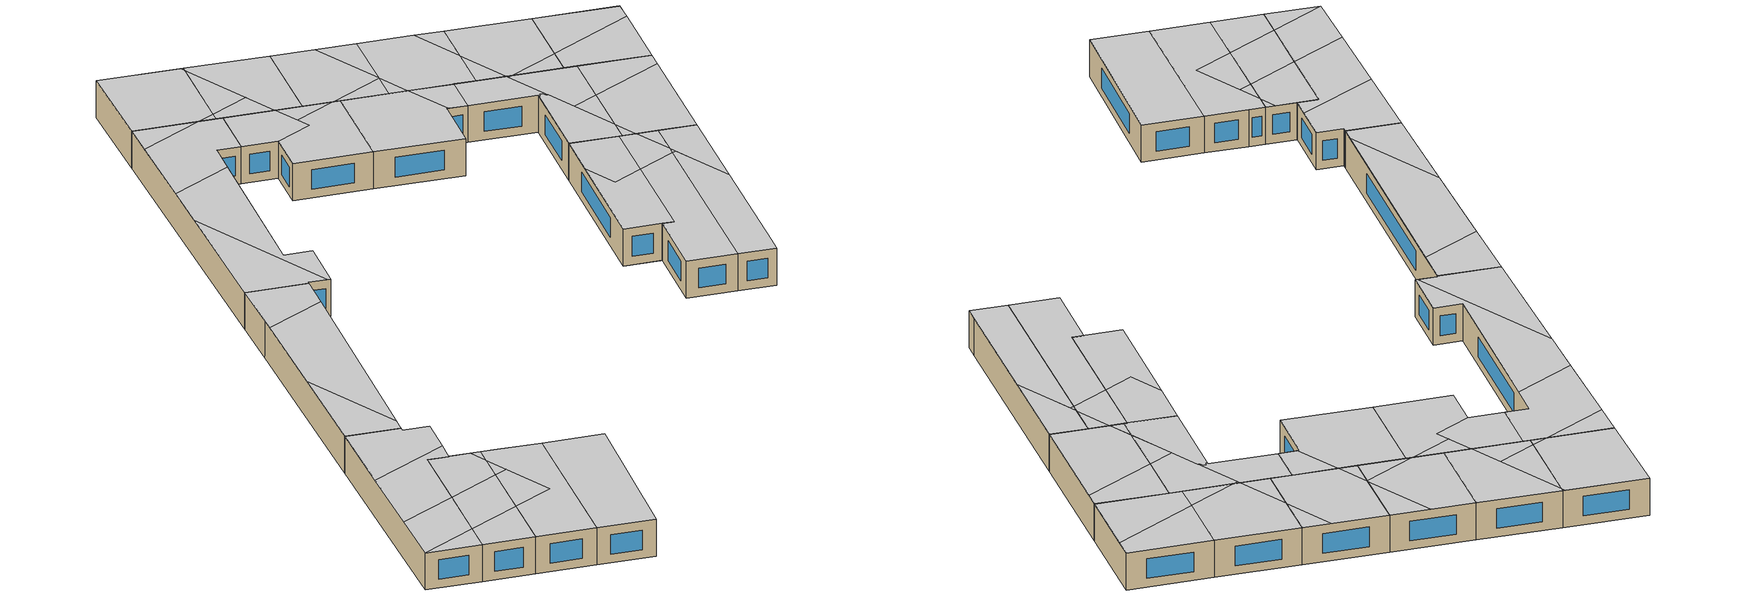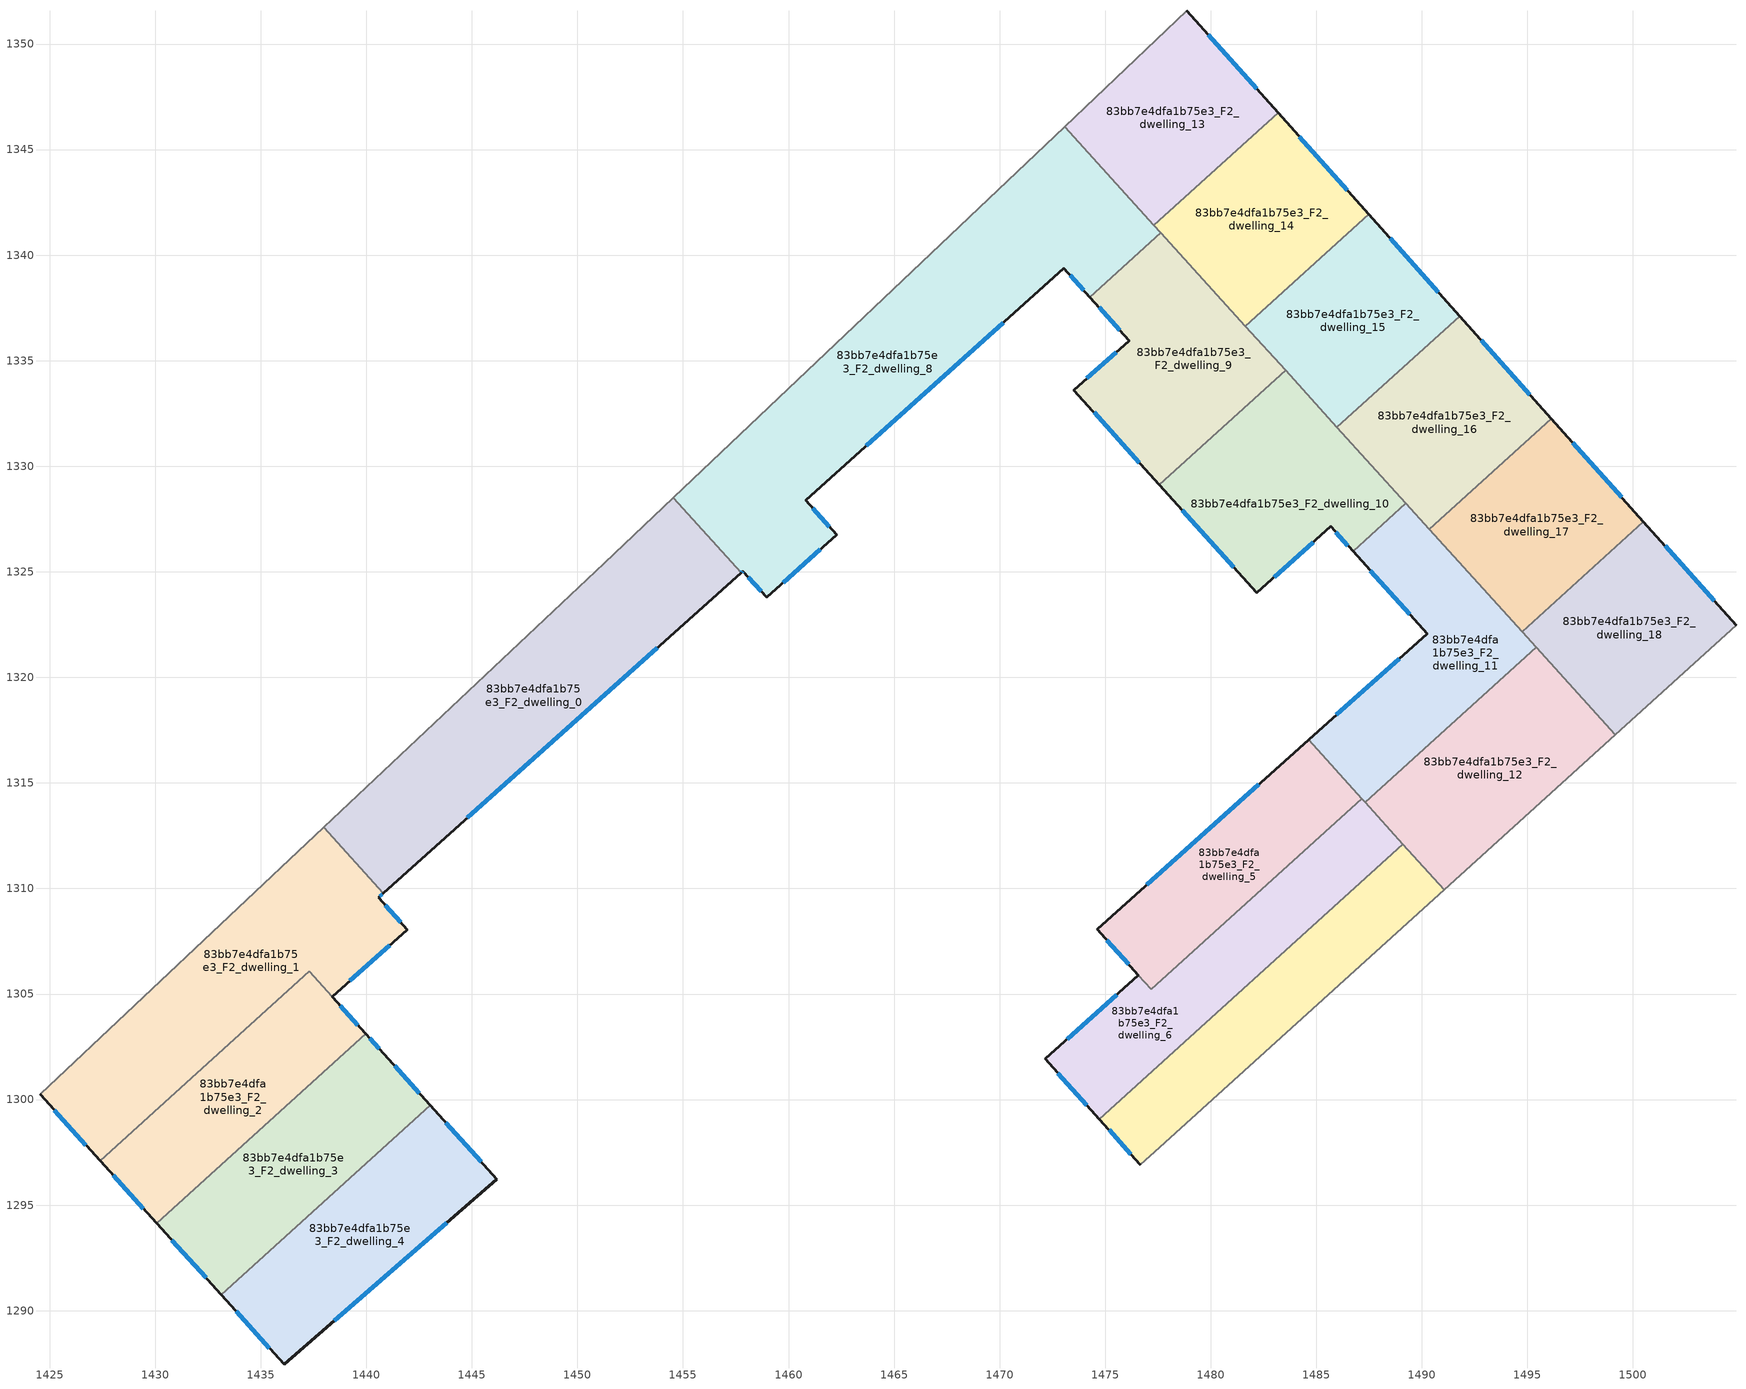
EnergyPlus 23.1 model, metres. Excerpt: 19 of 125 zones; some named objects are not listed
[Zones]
83bb7e4dfa1b75e3_F2_dwelling_0
 floor to 83bb7e4dfa1b75e3_F1_dwelling_0 (EU_floor_Construction): 1454.55,1328.5 1457.75,1324.96 1440.8,1309.78 1437.99,1312.89 1451.28,1325.4 z6
 wall outside (EU_wall_Construction): 1440.8,1309.78 1457.75,1324.96 z6:9
 wall adiabatic (EU_wall_Construction): 1454.55,1328.5 1451.28,1325.4 1437.99,1312.89 z6:9
 wall to 83bb7e4dfa1b75e3_F2_dwelling_8 (EU_wall_Construction): 1457.75,1324.96 1454.55,1328.5 z6:9
 wall to 83bb7e4dfa1b75e3_F2_dwelling_1 (EU_wall_Construction): 1437.99,1312.89 1440.8,1309.78 z6:9
 window (EU_Window_Construction): 1444.79,1313.34 1453.77,1321.4 z6.7:8.3
 ceiling to 83bb7e4dfa1b75e3_F3_dwelling_5 (EU_floor_Construction): 1455.57,1323 1450.47,1324.64 1444.35,1318.87 1441.67,1310.55 z9
 ceiling to 83bb7e4dfa1b75e3_F3_dwelling_0 (EU_floor_Construction): 1441.67,1310.55 1444.35,1318.87 1437.99,1312.89 1440.8,1309.78 z9
 ceiling to 83bb7e4dfa1b75e3_F3_dwelling_4 (EU_floor_Construction): 1457.75,1324.96 1454.55,1328.5 1451.28,1325.4 1450.47,1324.64 1455.57,1323 z9
83bb7e4dfa1b75e3_F2_dwelling_1
 floor to 83bb7e4dfa1b75e3_F1_dwelling_1 (EU_floor_Construction): 1440.8,1309.78 1440.58,1309.57 1441.95,1308.05 1438.39,1304.87 1437.3,1306.08 1427.39,1297.1 1424.54,1300.25 1437.99,1312.89 z6
 wall outside (EU_wall_Construction): 1424.54,1300.25 1427.39,1297.1 / 1440.58,1309.58 1440.8,1309.78 / 1438.39,1304.87 1441.95,1308.05 1440.58,1309.57 z6:9
 wall to 83bb7e4dfa1b75e3_F2_dwelling_2 (EU_wall_Construction): 1427.39,1297.1 1437.3,1306.08 1438.39,1304.87 z6:9
 wall adiabatic (EU_wall_Construction): 1437.99,1312.89 1424.54,1300.25 z6:9
 window (EU_Window_Construction): 1425.21,1299.51 1426.72,1297.84 / 1440.63,1309.62 1440.75,1309.73 / 1441.63,1308.41 1440.9,1309.22 / 1439.23,1305.62 1441.12,1307.31 z6.7:8.3
 ceiling to 83bb7e4dfa1b75e3_F3_dwelling_0 (EU_floor_Construction): 1441.95,1308.05 1440.58,1309.58 1440.79,1309.76 1440.8,1309.78 1437.99,1312.89 1432.96,1308.16 1439.66,1306 z9
 ceiling to 83bb7e4dfa1b75e3_F3_dwelling_1 (EU_floor_Construction): 1438.39,1304.87 1439.66,1306 1432.96,1308.16 1428.15,1303.64 1432.92,1302.11 1437.3,1306.08 z9
 ceiling to 83bb7e4dfa1b75e3_F3_dwelling_2 (EU_floor_Construction): 1432.92,1302.11 1428.15,1303.64 1424.6,1300.3 1429.27,1298.8 z9
 ceiling to 83bb7e4dfa1b75e3_F3_dwelling_3 (EU_floor_Construction): 1429.27,1298.8 1424.6,1300.3 1424.55,1300.24 1427.39,1297.1 z9
83bb7e4dfa1b75e3_F2_dwelling_10
 floor to 83bb7e4dfa1b75e3_F1_dwelling_10 (EU_floor_Construction): 1483.54,1334.54 1489.25,1328.24 1486.74,1325.96 1485.67,1327.15 1482.18,1324.01 1477.57,1329.12 z6
 wall outside (EU_wall_Construction): 1477.57,1329.12 1482.18,1324.01 1485.67,1327.15 1486.74,1325.96 z6:9
 wall to 83bb7e4dfa1b75e3_F2_dwelling_9 (EU_wall_Construction): 1483.54,1334.54 1477.57,1329.12 z6:9
 wall to 83bb7e4dfa1b75e3_F2_dwelling_11 (EU_wall_Construction): 1486.74,1325.96 1489.25,1328.24 z6:9
 wall to 83bb7e4dfa1b75e3_F2_dwelling_16 (EU_wall_Construction): 1489.25,1328.24 1485.98,1331.84 z6:9
 wall to 83bb7e4dfa1b75e3_F2_dwelling_15 (EU_wall_Construction): 1485.98,1331.84 1483.54,1334.54 z6:9
 window (EU_Window_Construction): 1485.93,1326.87 1486.49,1326.24 / 1483,1324.75 1484.85,1326.41 / 1478.65,1327.92 1481.09,1325.21 z6.7:8.3
 ceiling to 83bb7e4dfa1b75e3_F3_dwelling_10 (EU_floor_Construction): 1485.75,1327.07 1486.94,1330.78 1483.54,1334.54 1477.57,1329.12 1482.18,1324.01 1485.67,1327.15 z9
 ceiling to 83bb7e4dfa1b75e3_F3_dwelling_11 (EU_floor_Construction): 1489.25,1328.24 1486.94,1330.78 1485.75,1327.07 1486.74,1325.96 z9
83bb7e4dfa1b75e3_F2_dwelling_11
 floor to 83bb7e4dfa1b75e3_F1_dwelling_11 (EU_floor_Construction): 1489.25,1328.24 1495.42,1321.43 1487.31,1314.08 1484.63,1317.04 1490.25,1322.07 1486.74,1325.96 z6
 wall outside (EU_wall_Construction): 1486.74,1325.96 1490.25,1322.07 1484.63,1317.04 z6:9
 wall to 83bb7e4dfa1b75e3_F2_dwelling_12 (EU_wall_Construction): 1487.31,1314.08 1495.42,1321.43 z6:9
 wall to 83bb7e4dfa1b75e3_F2_dwelling_17 (EU_wall_Construction): 1494.75,1322.17 1490.35,1327.02 z6:9
 wall to 83bb7e4dfa1b75e3_F2_dwelling_5 (EU_wall_Construction): 1484.63,1317.04 1487.15,1314.26 z6:9
 wall to 83bb7e4dfa1b75e3_F2_dwelling_16 (EU_wall_Construction): 1490.35,1327.02 1489.25,1328.24 z6:9
 wall to 83bb7e4dfa1b75e3_F2_dwelling_18 (EU_wall_Construction): 1495.42,1321.43 1494.75,1322.17 z6:9
 wall to 83bb7e4dfa1b75e3_F2_dwelling_6 (EU_wall_Construction): 1487.15,1314.26 1487.31,1314.08 z6:9
 window (EU_Window_Construction): 1488.93,1320.89 1485.95,1318.22 / 1487.57,1325.05 1489.43,1322.99 z6.7:8.3
 ceiling to 83bb7e4dfa1b75e3_F3_dwelling_12 (EU_floor_Construction): 1488.66,1315.3 1490.63,1321.43 1490.51,1321.56 1490.62,1321.89 1490.46,1322.06 1490.24,1321.86 1490.14,1321.97 1484.63,1317.04 1487.31,1314.08 z9
 ceiling to 83bb7e4dfa1b75e3_F3_dwelling_16 (EU_floor_Construction): 1492.03,1318.36 1489.86,1319.06 1488.66,1315.3 z9
 ceiling to 83bb7e4dfa1b75e3_F3_dwelling_14 (EU_floor_Construction): 1492.11,1325.08 1491.88,1325.33 1491.83,1325.17 z9
 ceiling to 83bb7e4dfa1b75e3_F3_dwelling_15 (EU_floor_Construction): 1495.42,1321.43 1492.11,1325.08 1491.83,1325.17 1489.86,1319.06 1492.03,1318.36 z9
 ceiling to 83bb7e4dfa1b75e3_F3_dwelling_11 (EU_floor_Construction): 1490.63,1321.43 1491.88,1325.33 1489.25,1328.24 1486.74,1325.96 1490.25,1322.07 1490.14,1321.97 1490.24,1321.86 1490.46,1322.06 1490.62,1321.89 1490.51,1321.56 z9
83bb7e4dfa1b75e3_F2_dwelling_12
 floor to 83bb7e4dfa1b75e3_F1_dwelling_12 (EU_floor_Construction): 1495.42,1321.43 1499.17,1317.29 1491.06,1309.94 1487.31,1314.08 z6
 wall adiabatic (EU_wall_Construction): 1491.06,1309.94 1499.17,1317.29 z6:9
 wall to 83bb7e4dfa1b75e3_F2_dwelling_7 (EU_wall_Construction): 1489.11,1312.1 1491.06,1309.94 z6:9
 wall to 83bb7e4dfa1b75e3_F2_dwelling_18 (EU_wall_Construction): 1499.17,1317.29 1495.42,1321.43 z6:9
 wall to 83bb7e4dfa1b75e3_F2_dwelling_6 (EU_wall_Construction): 1487.31,1314.08 1489.11,1312.1 z6:9
 ceiling to 83bb7e4dfa1b75e3_F3_dwelling_16 (EU_floor_Construction): 1498.17,1316.39 1492.03,1318.36 1488.66,1315.3 1488.01,1313.31 1491.06,1309.94 z9
 ceiling to 83bb7e4dfa1b75e3_F3_dwelling_15 (EU_floor_Construction): 1499.17,1317.29 1495.42,1321.43 1492.03,1318.36 1498.17,1316.39 z9
 ceiling to 83bb7e4dfa1b75e3_F3_dwelling_12 (EU_floor_Construction): 1488.01,1313.31 1488.66,1315.3 1487.31,1314.08 z9
83bb7e4dfa1b75e3_F2_dwelling_13
 floor to 83bb7e4dfa1b75e3_F1_dwelling_13 (EU_floor_Construction): 1478.86,1351.58 1483.19,1346.74 1477.31,1341.41 1473.08,1346.09 z6
 wall outside (EU_wall_Construction): 1483.19,1346.74 1478.86,1351.58 z6:9
 wall to 83bb7e4dfa1b75e3_F2_dwelling_14 (EU_wall_Construction): 1477.31,1341.41 1483.19,1346.74 z6:9
 wall adiabatic (EU_wall_Construction): 1478.86,1351.58 1473.08,1346.09 z6:9
 wall to 83bb7e4dfa1b75e3_F2_dwelling_8 (EU_wall_Construction): 1473.08,1346.09 1477.31,1341.41 z6:9
 window (EU_Window_Construction): 1482.17,1347.87 1479.88,1350.44 z6.7:8.3
 ceiling to 83bb7e4dfa1b75e3_F3_dwelling_6 (EU_floor_Construction): 1482.96,1346.53 1483.07,1346.87 1478.86,1351.58 1473.08,1346.09 1476.45,1342.36 1477.86,1341.91 z9
 ceiling to 83bb7e4dfa1b75e3_F3_dwelling_9 (EU_floor_Construction): 1483.19,1346.74 1483.07,1346.87 1482.96,1346.53 z9
 ceiling to 83bb7e4dfa1b75e3_F3_dwelling_7 (EU_floor_Construction): 1477.86,1341.91 1476.45,1342.36 1477.31,1341.41 z9
83bb7e4dfa1b75e3_F2_dwelling_14
 floor to 83bb7e4dfa1b75e3_F1_dwelling_14 (EU_floor_Construction): 1483.19,1346.74 1487.48,1341.94 1481.63,1336.64 1477.31,1341.41 z6
 wall outside (EU_wall_Construction): 1487.48,1341.94 1483.19,1346.74 z6:9
 wall to 83bb7e4dfa1b75e3_F2_dwelling_15 (EU_wall_Construction): 1481.63,1336.64 1487.48,1341.94 z6:9
 wall to 83bb7e4dfa1b75e3_F2_dwelling_9 (EU_wall_Construction): 1477.64,1341.05 1481.63,1336.64 z6:9
 wall to 83bb7e4dfa1b75e3_F2_dwelling_8 (EU_wall_Construction): 1477.31,1341.41 1477.64,1341.05 z6:9
 window (EU_Window_Construction): 1486.47,1343.06 1484.2,1345.61 z6.7:8.3
 ceiling to 83bb7e4dfa1b75e3_F3_dwelling_9 (EU_floor_Construction): 1487.48,1341.94 1483.19,1346.74 1482.96,1346.53 1480.27,1338.15 1481.63,1336.64 z9
 ceiling to 83bb7e4dfa1b75e3_F3_dwelling_6 (EU_floor_Construction): 1481.14,1340.85 1482.96,1346.53 1477.86,1341.91 z9
 ceiling to 83bb7e4dfa1b75e3_F3_dwelling_7 (EU_floor_Construction): 1480.27,1338.15 1481.14,1340.85 1477.86,1341.91 1477.31,1341.41 z9
83bb7e4dfa1b75e3_F2_dwelling_15
 floor to 83bb7e4dfa1b75e3_F1_dwelling_15 (EU_floor_Construction): 1487.48,1341.94 1491.79,1337.11 1485.98,1331.84 1481.63,1336.64 z6
 wall outside (EU_wall_Construction): 1491.79,1337.11 1487.48,1341.94 z6:9
 wall to 83bb7e4dfa1b75e3_F2_dwelling_16 (EU_wall_Construction): 1485.98,1331.84 1491.79,1337.11 z6:9
 wall to 83bb7e4dfa1b75e3_F2_dwelling_9 (EU_wall_Construction): 1481.63,1336.64 1483.54,1334.54 z6:9
 window (EU_Window_Construction): 1490.78,1338.24 1488.49,1340.8 z6.7:8.3
 ceiling to 83bb7e4dfa1b75e3_F3_dwelling_9 (EU_floor_Construction): 1487.82,1333.51 1489.72,1339.43 1487.48,1341.94 1481.63,1336.64 1483.2,1334.91 1487.75,1333.45 z9
 ceiling to 83bb7e4dfa1b75e3_F3_dwelling_11 (EU_floor_Construction): 1491.79,1337.11 1489.72,1339.43 1487.82,1333.51 z9
 ceiling to 83bb7e4dfa1b75e3_F3_dwelling_10 (EU_floor_Construction): 1487.75,1333.45 1483.2,1334.91 1485.98,1331.84 z9
83bb7e4dfa1b75e3_F2_dwelling_16
 floor to 83bb7e4dfa1b75e3_F1_dwelling_16 (EU_floor_Construction): 1491.79,1337.11 1496.13,1332.26 1490.35,1327.02 1485.98,1331.84 z6
 wall outside (EU_wall_Construction): 1496.13,1332.26 1491.79,1337.11 z6:9
 wall to 83bb7e4dfa1b75e3_F2_dwelling_17 (EU_wall_Construction): 1490.35,1327.02 1496.13,1332.26 z6:9
 window (EU_Window_Construction): 1495.11,1333.4 1492.81,1335.97 z6.7:8.3
 ceiling to 83bb7e4dfa1b75e3_F3_dwelling_11 (EU_floor_Construction): 1493.27,1329.67 1494.64,1333.92 1491.79,1337.11 1487.82,1333.51 1486.94,1330.78 1490.35,1327.02 z9
 ceiling to 83bb7e4dfa1b75e3_F3_dwelling_14 (EU_floor_Construction): 1496.13,1332.26 1494.64,1333.92 1493.27,1329.67 z9
 ceiling to 83bb7e4dfa1b75e3_F3_dwelling_10 (EU_floor_Construction): 1486.94,1330.78 1487.79,1333.43 1487.75,1333.45 1485.98,1331.84 z9
83bb7e4dfa1b75e3_F2_dwelling_17
 floor to 83bb7e4dfa1b75e3_F1_dwelling_17 (EU_floor_Construction): 1496.13,1332.26 1500.49,1327.38 1494.75,1322.17 1490.35,1327.02 z6
 wall outside (EU_wall_Construction): 1500.49,1327.38 1496.13,1332.26 z6:9
 wall to 83bb7e4dfa1b75e3_F2_dwelling_18 (EU_wall_Construction): 1494.75,1322.17 1500.49,1327.38 z6:9
 window (EU_Window_Construction): 1499.47,1328.52 1497.16,1331.11 z6.7:8.3
 ceiling to 83bb7e4dfa1b75e3_F3_dwelling_14 (EU_floor_Construction): 1500.49,1327.37 1496.13,1332.26 1493.27,1329.67 1491.88,1325.33 1492.11,1325.08 1496.43,1323.69 z9
 ceiling to 83bb7e4dfa1b75e3_F3_dwelling_15 (EU_floor_Construction): 1496.43,1323.69 1492.11,1325.08 1494.75,1322.17 z9
 ceiling to 83bb7e4dfa1b75e3_F3_dwelling_11 (EU_floor_Construction): 1491.88,1325.33 1493.27,1329.67 1490.35,1327.02 z9
83bb7e4dfa1b75e3_F2_dwelling_18
 floor to 83bb7e4dfa1b75e3_F1_dwelling_18 (EU_floor_Construction): 1500.49,1327.38 1504.88,1322.47 1499.17,1317.29 1494.75,1322.17 z6
 wall outside (EU_wall_Construction): 1504.88,1322.47 1500.49,1327.38 z6:9
 wall adiabatic (EU_wall_Construction): 1499.17,1317.29 1504.88,1322.47 z6:9
 window (EU_Window_Construction): 1503.85,1323.62 1501.52,1326.22 z6.7:8.3
 ceiling to 83bb7e4dfa1b75e3_F3_dwelling_15 (EU_floor_Construction): 1503.66,1321.36 1496.43,1323.69 1494.75,1322.17 1499.17,1317.29 z9
 ceiling to 83bb7e4dfa1b75e3_F3_dwelling_14 (EU_floor_Construction): 1504.88,1322.47 1500.49,1327.37 1496.43,1323.69 1503.66,1321.36 z9
83bb7e4dfa1b75e3_F2_dwelling_2
 floor to 83bb7e4dfa1b75e3_F1_dwelling_2 (EU_floor_Construction): 1437.3,1306.08 1439.97,1303.12 1430.06,1294.14 1427.39,1297.1 z6
 wall outside (EU_wall_Construction): 1439.97,1303.12 1438.39,1304.87 / 1427.39,1297.1 1430.06,1294.14 z6:9
 wall to 83bb7e4dfa1b75e3_F2_dwelling_3 (EU_wall_Construction): 1430.06,1294.14 1439.97,1303.12 z6:9
 window (EU_Window_Construction): 1439.6,1303.53 1438.76,1304.46 / 1428.02,1296.4 1429.44,1294.84 z6.7:8.3
 ceiling to 83bb7e4dfa1b75e3_F3_dwelling_1 (EU_floor_Construction): 1439,1302.24 1439.46,1303.68 1437.3,1306.08 1432.92,1302.11 1437.3,1300.7 z9
 ceiling to 83bb7e4dfa1b75e3_F3_dwelling_2 (EU_floor_Construction): 1437.3,1300.7 1432.92,1302.11 1429.27,1298.8 1433.65,1297.39 z9
 ceiling to 83bb7e4dfa1b75e3_F3_dwelling_3 (EU_floor_Construction): 1439.97,1303.12 1439.46,1303.68 1439,1302.24 z9
 ceiling adiabatic (EU_roof_Construction): 1433.65,1297.39 1429.27,1298.8 1427.39,1297.1 1430.06,1294.14 z9
83bb7e4dfa1b75e3_F2_dwelling_3
 floor to 83bb7e4dfa1b75e3_F1_dwelling_3 (EU_floor_Construction): 1440.82,1302.17 1443.03,1299.72 1433.13,1290.75 1430.06,1294.14 1439.97,1303.12 z6
 wall outside (EU_wall_Construction): 1430.06,1294.14 1433.13,1290.75 / 1443.03,1299.72 1440.82,1302.17 1439.97,1303.12 z6:9
 wall to 83bb7e4dfa1b75e3_F2_dwelling_4 (EU_wall_Construction): 1433.13,1290.75 1443.03,1299.72 z6:9
 window (EU_Window_Construction): 1430.78,1293.35 1432.41,1291.55 / 1440.62,1302.4 1440.17,1302.9 / 1442.51,1300.3 1441.34,1301.6 z6.7:8.3
 ceiling to 83bb7e4dfa1b75e3_F3_dwelling_3 (EU_floor_Construction): 1437.09,1296.29 1433.65,1297.39 1430.06,1294.14 1433.13,1290.75 1443.03,1299.72 1440.82,1302.17 1439.97,1303.12 1439,1302.24 z9
 ceiling to 83bb7e4dfa1b75e3_F3_dwelling_1 (EU_floor_Construction): 1438.39,1300.35 1439,1302.24 1437.3,1300.7 z9
 ceiling to 83bb7e4dfa1b75e3_F3_dwelling_2 (EU_floor_Construction): 1437.09,1296.29 1438.39,1300.35 1437.3,1300.7 1433.65,1297.39 z9
83bb7e4dfa1b75e3_F2_dwelling_4
 floor to 83bb7e4dfa1b75e3_F1_dwelling_4 (EU_floor_Construction): 1443.03,1299.72 1446.19,1296.24 1436.11,1287.46 1433.13,1290.75 z6
 wall outside (EU_wall_Construction): 1433.13,1290.75 1436.11,1287.46 1446.19,1296.24 1443.03,1299.72 z6:9
 window (EU_Window_Construction): 1445.45,1297.06 1443.77,1298.91 / 1438.48,1289.52 1443.82,1294.18 / 1433.83,1289.98 1435.41,1288.23 z6.7:8.3
 ceiling to 83bb7e4dfa1b75e3_F3_dwelling_3 (EU_floor_Construction): 1446.19,1296.24 1443.03,1299.72 1433.13,1290.75 1436.11,1287.46 z9
83bb7e4dfa1b75e3_F2_dwelling_5
 floor to 83bb7e4dfa1b75e3_F1_dwelling_5 (EU_floor_Construction): 1484.63,1317.04 1487.15,1314.26 1477.19,1305.22 1474.62,1308.06 z6
 wall outside (EU_wall_Construction): 1484.63,1317.04 1474.62,1308.06 1476.58,1305.89 z6:9
 wall to 83bb7e4dfa1b75e3_F2_dwelling_6 (EU_wall_Construction): 1476.58,1305.89 1477.18,1305.22 / 1477.19,1305.22 1487.15,1314.26 z6:9
 window (EU_Window_Construction): 1475.08,1307.55 1476.12,1306.4 / 1482.28,1314.93 1476.97,1310.17 z6.7:8.3
 ceiling to 83bb7e4dfa1b75e3_F3_dwelling_13 (EU_floor_Construction): 1483.29,1310.76 1480.76,1311.57 1481.66,1314.38 1474.62,1308.06 1477.18,1305.22 z9
 ceiling to 83bb7e4dfa1b75e3_F3_dwelling_12 (EU_floor_Construction): 1487.15,1314.26 1484.63,1317.04 1481.66,1314.38 1480.76,1311.57 1483.29,1310.76 z9
83bb7e4dfa1b75e3_F2_dwelling_6
 floor to 83bb7e4dfa1b75e3_F1_dwelling_6 (EU_floor_Construction): 1487.15,1314.26 1489.11,1312.1 1474.73,1299.07 1472.15,1301.93 1476.58,1305.89 1477.18,1305.22 z6
 wall outside (EU_wall_Construction): 1476.58,1305.89 1472.15,1301.93 1474.73,1299.07 z6:9
 wall to 83bb7e4dfa1b75e3_F2_dwelling_7 (EU_wall_Construction): 1474.73,1299.07 1489.11,1312.1 z6:9
 window (EU_Window_Construction): 1472.76,1301.26 1474.12,1299.74 / 1475.54,1304.96 1473.19,1302.86 z6.7:8.3
 ceiling to 83bb7e4dfa1b75e3_F3_dwelling_13 (EU_floor_Construction): 1486.49,1309.73 1483.29,1310.76 1477.18,1305.22 1476.58,1305.89 1472.15,1301.93 1474.73,1299.07 z9
 ceiling to 83bb7e4dfa1b75e3_F3_dwelling_12 (EU_floor_Construction): 1487.02,1310.21 1488.01,1313.31 1487.15,1314.26 1483.29,1310.76 1486.49,1309.73 z9
 ceiling to 83bb7e4dfa1b75e3_F3_dwelling_16 (EU_floor_Construction): 1489.11,1312.1 1488.01,1313.31 1487.02,1310.21 z9
83bb7e4dfa1b75e3_F2_dwelling_7
 floor to 83bb7e4dfa1b75e3_F1_dwelling_7 (EU_floor_Construction): 1489.11,1312.1 1491.06,1309.94 1477.6,1297.75 1476.67,1296.91 1474.73,1299.07 z6
 wall outside (EU_wall_Construction): 1474.73,1299.07 1476.67,1296.91 z6:9
 wall adiabatic (EU_wall_Construction): 1476.67,1296.91 1477.6,1297.75 1491.06,1309.94 z6:9
 window (EU_Window_Construction): 1475.18,1298.57 1476.22,1297.42 z6.7:8.3
 ceiling to 83bb7e4dfa1b75e3_F3_dwelling_13 (EU_floor_Construction): 1485.24,1304.67 1486.83,1309.62 1486.49,1309.73 1474.73,1299.07 1476.67,1296.91 1477.6,1297.75 z9
 ceiling to 83bb7e4dfa1b75e3_F3_dwelling_16 (EU_floor_Construction): 1491.06,1309.94 1489.11,1312.1 1487.02,1310.21 1485.24,1304.67 z9
 ceiling to 83bb7e4dfa1b75e3_F3_dwelling_12 (EU_floor_Construction): 1486.83,1309.62 1487.02,1310.21 1486.49,1309.73 z9
83bb7e4dfa1b75e3_F2_dwelling_8
 floor to 83bb7e4dfa1b75e3_F1_dwelling_8 (EU_floor_Construction): 1473.08,1346.09 1477.64,1341.05 1474.28,1338 1473.05,1339.37 1460.81,1328.4 1462.28,1326.76 1458.97,1323.79 1457.84,1325.04 1457.75,1324.96 1454.55,1328.5 z6
 wall outside (EU_wall_Construction): 1457.75,1324.96 1457.84,1325.04 1458.97,1323.79 1462.28,1326.76 1460.81,1328.4 1473.05,1339.37 1474.28,1338 z6:9
 wall to 83bb7e4dfa1b75e3_F2_dwelling_9 (EU_wall_Construction): 1474.28,1338 1477.64,1341.05 z6:9
 wall adiabatic (EU_wall_Construction): 1473.08,1346.09 1454.55,1328.5 z6:9
 window (EU_Window_Construction): 1473.34,1339.05 1473.99,1338.33 / 1463.68,1330.98 1470.17,1336.79 / 1461.94,1327.15 1461.15,1328.01 / 1459.75,1324.48 1461.5,1326.06 / 1458.1,1324.74 1458.7,1324.08 / 1457.77,1324.98 1457.82,1325.02 z6.7:8.3
 ceiling to 83bb7e4dfa1b75e3_F3_dwelling_8 (EU_floor_Construction): 1462.28,1326.76 1460.81,1328.4 1471.05,1337.58 1465.87,1339.25 1462.91,1336.44 1462.84,1336.37 1458.84,1323.93 1458.85,1323.92 1458.97,1323.79 z9
 ceiling to 83bb7e4dfa1b75e3_F3_dwelling_6 (EU_floor_Construction): 1476.45,1342.36 1473.08,1346.09 1471,1344.12 z9
 ceiling to 83bb7e4dfa1b75e3_F3_dwelling_7 (EU_floor_Construction): 1474.28,1338.01 1477.64,1341.05 1476.45,1342.36 1471,1344.11 1465.87,1339.25 1471.05,1337.58 1473.05,1339.37 z9
 ceiling to 83bb7e4dfa1b75e3_F3_dwelling_4 (EU_floor_Construction): 1458.84,1323.93 1462.84,1336.37 1454.55,1328.5 1457.75,1324.96 1457.84,1325.04 z9
83bb7e4dfa1b75e3_F2_dwelling_9
 floor to 83bb7e4dfa1b75e3_F1_dwelling_9 (EU_floor_Construction): 1477.64,1341.05 1483.54,1334.54 1477.57,1329.12 1473.52,1333.61 1476.14,1335.95 1474.28,1338 z6
 wall outside (EU_wall_Construction): 1474.28,1338 1476.14,1335.95 1473.52,1333.61 1477.57,1329.12 z6:9
 window (EU_Window_Construction): 1474.47,1332.56 1476.62,1330.18 / 1475.52,1335.4 1474.14,1334.16 / 1474.71,1337.52 1475.7,1336.43 z6.7:8.3
 ceiling to 83bb7e4dfa1b75e3_F3_dwelling_7 (EU_floor_Construction): 1479.24,1334.95 1480.27,1338.15 1477.64,1341.05 1474.28,1338.01 1476.14,1335.95 z9
 ceiling to 83bb7e4dfa1b75e3_F3_dwelling_10 (EU_floor_Construction): 1483.54,1334.54 1483.2,1334.91 1479.6,1336.07 1479.24,1334.95 1476.14,1335.95 1473.52,1333.61 1477.57,1329.12 z9
 ceiling to 83bb7e4dfa1b75e3_F3_dwelling_9 (EU_floor_Construction): 1483.2,1334.91 1480.27,1338.15 1479.6,1336.07 z9
[Building]
EU S2 Campaign: North Axis=0; Terrain=City; Solar Distribution=FullExterior
[Site:Location]
Budapest.Ferenc.Liszt.Intl.AP: Latitude=47.437; Longitude=19.256; Time Zone=1; Elevation=185
[SizingPeriod:WeatherFileDays]
AnnualSizingPeriod: Begin Month=1; Begin Day of Month=1; End Month=12; End Day of Month=31; Day of Week for Start Day=Monday; Use Weather File Daylight Saving Period=No; Use Weather File Rain and Snow Indicators=No
[MATERIAL]
EU_InternalMass_Material: Roughness=MediumRough; Thickness=0.1; Conductivity=1; Density=1800; Specific Heat=900; Thermal Absorptance=0.9; Solar Absorptance=0.7; Visible Absorptance=0.7
[MATERIAL:NOMASS] Roughness=MediumRough; Thermal Absorptance=0.9; Solar Absorptance=0.7; Visible Absorptance=0.7
Name | Thermal Resistance
EU_wall_NoMass | 0.832559
EU_roof_NoMass | 1.39638
EU_floor_NoMass | 0.872794
[WINDOWMATERIAL:SIMPLEGLAZINGSYSTEM]
EU_Window_SimpleGlazing: UFactor=2.79869; Solar Heat Gain Coefficient=0.75; Visible Transmittance=0.75
[CONSTRUCTION]
EU_wall_Construction: EU_wall_NoMass
EU_roof_Construction: EU_roof_NoMass
EU_floor_Construction: EU_floor_NoMass
EU_Window_Construction: EU_Window_SimpleGlazing
EU_InternalMass_Construction: EU_InternalMass_Material
[ZONE] Type=1; Multiplier=1; Ceiling Height=autocalculate; Floor Area=autocalculate; Part of Total Floor Area=Yes
Name | Volume
83bb7e4dfa1b75e3_F2_dwelling_0 | 305.733
83bb7e4dfa1b75e3_F2_dwelling_1 | 267.719
83bb7e4dfa1b75e3_F2_dwelling_10 | 183.255
83bb7e4dfa1b75e3_F2_dwelling_11 | 183.275
83bb7e4dfa1b75e3_F2_dwelling_12 | 183.274
83bb7e4dfa1b75e3_F2_dwelling_13 | 152.721
83bb7e4dfa1b75e3_F2_dwelling_14 | 152.732
83bb7e4dfa1b75e3_F2_dwelling_15 | 152.735
83bb7e4dfa1b75e3_F2_dwelling_16 | 152.745
83bb7e4dfa1b75e3_F2_dwelling_17 | 152.717
83bb7e4dfa1b75e3_F2_dwelling_18 | 152.726
83bb7e4dfa1b75e3_F2_dwelling_2 | 159.745
83bb7e4dfa1b75e3_F2_dwelling_3 | 183.265
83bb7e4dfa1b75e3_F2_dwelling_4 | 183.287
83bb7e4dfa1b75e3_F2_dwelling_5 | 152.906
83bb7e4dfa1b75e3_F2_dwelling_6 | 185.675
83bb7e4dfa1b75e3_F2_dwelling_7 | 169.343
83bb7e4dfa1b75e3_F2_dwelling_8 | 408.343
83bb7e4dfa1b75e3_F2_dwelling_9 | 183.288
[INTERNALMASS] Construction=EU_InternalMass_Construction
Name | Zone or ZoneList | Surface Area
83bb7e4dfa1b75e3_F2_dwelling_0_EU_InternalMass | 83bb7e4dfa1b75e3_F2_dwelling_0 | 101.909
83bb7e4dfa1b75e3_F2_dwelling_1_EU_InternalMass | 83bb7e4dfa1b75e3_F2_dwelling_1 | 89.242
83bb7e4dfa1b75e3_F2_dwelling_2_EU_InternalMass | 83bb7e4dfa1b75e3_F2_dwelling_2 | 53.2521
83bb7e4dfa1b75e3_F2_dwelling_3_EU_InternalMass | 83bb7e4dfa1b75e3_F2_dwelling_3 | 61.0886
83bb7e4dfa1b75e3_F2_dwelling_4_EU_InternalMass | 83bb7e4dfa1b75e3_F2_dwelling_4 | 61.0958
83bb7e4dfa1b75e3_F2_dwelling_5_EU_InternalMass | 83bb7e4dfa1b75e3_F2_dwelling_5 | 50.9799
83bb7e4dfa1b75e3_F2_dwelling_6_EU_InternalMass | 83bb7e4dfa1b75e3_F2_dwelling_6 | 61.8914
83bb7e4dfa1b75e3_F2_dwelling_7_EU_InternalMass | 83bb7e4dfa1b75e3_F2_dwelling_7 | 56.4474
83bb7e4dfa1b75e3_F2_dwelling_8_EU_InternalMass | 83bb7e4dfa1b75e3_F2_dwelling_8 | 136.113
83bb7e4dfa1b75e3_F2_dwelling_9_EU_InternalMass | 83bb7e4dfa1b75e3_F2_dwelling_9 | 61.0962
83bb7e4dfa1b75e3_F2_dwelling_10_EU_InternalMass | 83bb7e4dfa1b75e3_F2_dwelling_10 | 61.0848
83bb7e4dfa1b75e3_F2_dwelling_11_EU_InternalMass | 83bb7e4dfa1b75e3_F2_dwelling_11 | 61.0914
83bb7e4dfa1b75e3_F2_dwelling_12_EU_InternalMass | 83bb7e4dfa1b75e3_F2_dwelling_12 | 61.0913
83bb7e4dfa1b75e3_F2_dwelling_13_EU_InternalMass | 83bb7e4dfa1b75e3_F2_dwelling_13 | 50.9071
83bb7e4dfa1b75e3_F2_dwelling_14_EU_InternalMass | 83bb7e4dfa1b75e3_F2_dwelling_14 | 50.9108
83bb7e4dfa1b75e3_F2_dwelling_15_EU_InternalMass | 83bb7e4dfa1b75e3_F2_dwelling_15 | 50.9116
83bb7e4dfa1b75e3_F2_dwelling_16_EU_InternalMass | 83bb7e4dfa1b75e3_F2_dwelling_16 | 50.9149
83bb7e4dfa1b75e3_F2_dwelling_17_EU_InternalMass | 83bb7e4dfa1b75e3_F2_dwelling_17 | 50.9055
83bb7e4dfa1b75e3_F2_dwelling_18_EU_InternalMass | 83bb7e4dfa1b75e3_F2_dwelling_18 | 50.9089
[OTHEREQUIPMENT] Fuel Type=Electricity; Design Level Calculation Method=Watts/Area; Power per Zone Floor Area=1; Fraction Latent=0; Fraction Radiant=0; Fraction Lost=0; Carbon Dioxide Generation Rate=0; EndUse Subcategory=EU_Step8_InternalGains
Name | Zone or ZoneList or Space or SpaceList | Schedule
EU_Step8_InternalGain_83bb7e4dfa1b75e3_F2_dwelling_0_f000 | 83bb7e4dfa1b75e3_F2_dwelling_0 | EU_Step8_GainSchedule_83bb7e4dfa1b75e3_F2_dwelling_0_f000
EU_Step8_InternalGain_83bb7e4dfa1b75e3_F2_dwelling_1_f000 | 83bb7e4dfa1b75e3_F2_dwelling_1 | EU_Step8_GainSchedule_83bb7e4dfa1b75e3_F2_dwelling_1_f000
EU_Step8_InternalGain_83bb7e4dfa1b75e3_F2_dwelling_2_f000 | 83bb7e4dfa1b75e3_F2_dwelling_2 | EU_Step8_GainSchedule_83bb7e4dfa1b75e3_F2_dwelling_2_f000
EU_Step8_InternalGain_83bb7e4dfa1b75e3_F2_dwelling_3_f000 | 83bb7e4dfa1b75e3_F2_dwelling_3 | EU_Step8_GainSchedule_83bb7e4dfa1b75e3_F2_dwelling_3_f000
EU_Step8_InternalGain_83bb7e4dfa1b75e3_F2_dwelling_4_f000 | 83bb7e4dfa1b75e3_F2_dwelling_4 | EU_Step8_GainSchedule_83bb7e4dfa1b75e3_F2_dwelling_4_f000
EU_Step8_InternalGain_83bb7e4dfa1b75e3_F2_dwelling_5_f000 | 83bb7e4dfa1b75e3_F2_dwelling_5 | EU_Step8_GainSchedule_83bb7e4dfa1b75e3_F2_dwelling_5_f000
EU_Step8_InternalGain_83bb7e4dfa1b75e3_F2_dwelling_6_f000 | 83bb7e4dfa1b75e3_F2_dwelling_6 | EU_Step8_GainSchedule_83bb7e4dfa1b75e3_F2_dwelling_6_f000
EU_Step8_InternalGain_83bb7e4dfa1b75e3_F2_dwelling_7_f000 | 83bb7e4dfa1b75e3_F2_dwelling_7 | EU_Step8_GainSchedule_83bb7e4dfa1b75e3_F2_dwelling_7_f000
EU_Step8_InternalGain_83bb7e4dfa1b75e3_F2_dwelling_8_f000 | 83bb7e4dfa1b75e3_F2_dwelling_8 | EU_Step8_GainSchedule_83bb7e4dfa1b75e3_F2_dwelling_8_f000
EU_Step8_InternalGain_83bb7e4dfa1b75e3_F2_dwelling_9_f000 | 83bb7e4dfa1b75e3_F2_dwelling_9 | EU_Step8_GainSchedule_83bb7e4dfa1b75e3_F2_dwelling_9_f000
EU_Step8_InternalGain_83bb7e4dfa1b75e3_F2_dwelling_10_f000 | 83bb7e4dfa1b75e3_F2_dwelling_10 | EU_Step8_GainSchedule_83bb7e4dfa1b75e3_F2_dwelling_10_f000
EU_Step8_InternalGain_83bb7e4dfa1b75e3_F2_dwelling_11_f000 | 83bb7e4dfa1b75e3_F2_dwelling_11 | EU_Step8_GainSchedule_83bb7e4dfa1b75e3_F2_dwelling_11_f000
EU_Step8_InternalGain_83bb7e4dfa1b75e3_F2_dwelling_12_f000 | 83bb7e4dfa1b75e3_F2_dwelling_12 | EU_Step8_GainSchedule_83bb7e4dfa1b75e3_F2_dwelling_12_f000
EU_Step8_InternalGain_83bb7e4dfa1b75e3_F2_dwelling_13_f000 | 83bb7e4dfa1b75e3_F2_dwelling_13 | EU_Step8_GainSchedule_83bb7e4dfa1b75e3_F2_dwelling_13_f000
EU_Step8_InternalGain_83bb7e4dfa1b75e3_F2_dwelling_14_f000 | 83bb7e4dfa1b75e3_F2_dwelling_14 | EU_Step8_GainSchedule_83bb7e4dfa1b75e3_F2_dwelling_14_f000
EU_Step8_InternalGain_83bb7e4dfa1b75e3_F2_dwelling_15_f000 | 83bb7e4dfa1b75e3_F2_dwelling_15 | EU_Step8_GainSchedule_83bb7e4dfa1b75e3_F2_dwelling_15_f000
EU_Step8_InternalGain_83bb7e4dfa1b75e3_F2_dwelling_16_f000 | 83bb7e4dfa1b75e3_F2_dwelling_16 | EU_Step8_GainSchedule_83bb7e4dfa1b75e3_F2_dwelling_16_f000
EU_Step8_InternalGain_83bb7e4dfa1b75e3_F2_dwelling_17_f000 | 83bb7e4dfa1b75e3_F2_dwelling_17 | EU_Step8_GainSchedule_83bb7e4dfa1b75e3_F2_dwelling_17_f000
EU_Step8_InternalGain_83bb7e4dfa1b75e3_F2_dwelling_18_f000 | 83bb7e4dfa1b75e3_F2_dwelling_18 | EU_Step8_GainSchedule_83bb7e4dfa1b75e3_F2_dwelling_18_f000
[ZONEVENTILATION:DESIGNFLOWRATE] Schedule=EU_AlwaysOn; Design Flow Rate Calculation Method=AirChanges/Hour; Air Changes per Hour=0.475469; Ventilation Type=Natural; Fan Pressure Rise=0; Fan Total Efficiency=1; Constant Term Coefficient=1; Temperature Term Coefficient=0; Velocity Term Coefficient=0; Velocity Squared Term Coefficient=0; Minimum Indoor Temperature=-100; Maximum Indoor Temperature=100; Delta Temperature=-100; Minimum Outdoor Temperature=-100; Maximum Outdoor Temperature=100; Maximum Wind Speed=40
Name | Zone or ZoneList or Space or SpaceList
EU_ConstantAir_83bb7e4dfa1b75e3_F2_dwelling_0 | 83bb7e4dfa1b75e3_F2_dwelling_0
EU_ConstantAir_83bb7e4dfa1b75e3_F2_dwelling_1 | 83bb7e4dfa1b75e3_F2_dwelling_1
EU_ConstantAir_83bb7e4dfa1b75e3_F2_dwelling_2 | 83bb7e4dfa1b75e3_F2_dwelling_2
EU_ConstantAir_83bb7e4dfa1b75e3_F2_dwelling_3 | 83bb7e4dfa1b75e3_F2_dwelling_3
EU_ConstantAir_83bb7e4dfa1b75e3_F2_dwelling_4 | 83bb7e4dfa1b75e3_F2_dwelling_4
EU_ConstantAir_83bb7e4dfa1b75e3_F2_dwelling_5 | 83bb7e4dfa1b75e3_F2_dwelling_5
EU_ConstantAir_83bb7e4dfa1b75e3_F2_dwelling_6 | 83bb7e4dfa1b75e3_F2_dwelling_6
EU_ConstantAir_83bb7e4dfa1b75e3_F2_dwelling_7 | 83bb7e4dfa1b75e3_F2_dwelling_7
EU_ConstantAir_83bb7e4dfa1b75e3_F2_dwelling_8 | 83bb7e4dfa1b75e3_F2_dwelling_8
EU_ConstantAir_83bb7e4dfa1b75e3_F2_dwelling_9 | 83bb7e4dfa1b75e3_F2_dwelling_9
EU_ConstantAir_83bb7e4dfa1b75e3_F2_dwelling_10 | 83bb7e4dfa1b75e3_F2_dwelling_10
EU_ConstantAir_83bb7e4dfa1b75e3_F2_dwelling_11 | 83bb7e4dfa1b75e3_F2_dwelling_11
EU_ConstantAir_83bb7e4dfa1b75e3_F2_dwelling_12 | 83bb7e4dfa1b75e3_F2_dwelling_12
EU_ConstantAir_83bb7e4dfa1b75e3_F2_dwelling_13 | 83bb7e4dfa1b75e3_F2_dwelling_13
EU_ConstantAir_83bb7e4dfa1b75e3_F2_dwelling_14 | 83bb7e4dfa1b75e3_F2_dwelling_14
EU_ConstantAir_83bb7e4dfa1b75e3_F2_dwelling_15 | 83bb7e4dfa1b75e3_F2_dwelling_15
EU_ConstantAir_83bb7e4dfa1b75e3_F2_dwelling_16 | 83bb7e4dfa1b75e3_F2_dwelling_16
EU_ConstantAir_83bb7e4dfa1b75e3_F2_dwelling_17 | 83bb7e4dfa1b75e3_F2_dwelling_17
EU_ConstantAir_83bb7e4dfa1b75e3_F2_dwelling_18 | 83bb7e4dfa1b75e3_F2_dwelling_18
[HVACTEMPLATE:ZONE:IDEALLOADSAIRSYSTEM] System Availability Schedule=EU_AlwaysOn; Maximum Heating Supply Air Temperature=50; Minimum Cooling Supply Air Temperature=13; Maximum Heating Supply Air Humidity Ratio=0.0156; Minimum Cooling Supply Air Humidity Ratio=0.0077; Heating Limit=NoLimit; Cooling Limit=NoLimit; Heating Availability Schedule=EU_AlwaysOn; Cooling Availability Schedule=EU_CoolingOff; Dehumidification Control Type=ConstantSensibleHeatRatio; Cooling Sensible Heat Ratio=0.7; Dehumidification Setpoint=60; Humidification Control Type=None; Humidification Setpoint=30; Outdoor Air Method=None; Outdoor Air Flow Rate per Person=0.00944; Outdoor Air Flow Rate per Zone Floor Area=0; Outdoor Air Flow Rate per Zone=0; Demand Controlled Ventilation Type=None; Outdoor Air Economizer Type=NoEconomizer; Heat Recovery Type=None; Sensible Heat Recovery Effectiveness=0.7; Latent Heat Recovery Effectiveness=0.65
Name | Template Thermostat
83bb7e4dfa1b75e3_F2_dwelling_0 | EU_HeatOnly_83bb7e4dfa1b75e3_F2_dwelling_0
83bb7e4dfa1b75e3_F2_dwelling_1 | EU_HeatOnly_83bb7e4dfa1b75e3_F2_dwelling_1
83bb7e4dfa1b75e3_F2_dwelling_2 | EU_HeatOnly_83bb7e4dfa1b75e3_F2_dwelling_2
83bb7e4dfa1b75e3_F2_dwelling_3 | EU_HeatOnly_83bb7e4dfa1b75e3_F2_dwelling_3
83bb7e4dfa1b75e3_F2_dwelling_4 | EU_HeatOnly_83bb7e4dfa1b75e3_F2_dwelling_4
83bb7e4dfa1b75e3_F2_dwelling_5 | EU_HeatOnly_83bb7e4dfa1b75e3_F2_dwelling_5
83bb7e4dfa1b75e3_F2_dwelling_6 | EU_HeatOnly_83bb7e4dfa1b75e3_F2_dwelling_6
83bb7e4dfa1b75e3_F2_dwelling_7 | EU_HeatOnly_83bb7e4dfa1b75e3_F2_dwelling_7
83bb7e4dfa1b75e3_F2_dwelling_8 | EU_HeatOnly_83bb7e4dfa1b75e3_F2_dwelling_8
83bb7e4dfa1b75e3_F2_dwelling_9 | EU_HeatOnly_83bb7e4dfa1b75e3_F2_dwelling_9
83bb7e4dfa1b75e3_F2_dwelling_10 | EU_HeatOnly_83bb7e4dfa1b75e3_F2_dwelling_10
83bb7e4dfa1b75e3_F2_dwelling_11 | EU_HeatOnly_83bb7e4dfa1b75e3_F2_dwelling_11
83bb7e4dfa1b75e3_F2_dwelling_12 | EU_HeatOnly_83bb7e4dfa1b75e3_F2_dwelling_12
83bb7e4dfa1b75e3_F2_dwelling_13 | EU_HeatOnly_83bb7e4dfa1b75e3_F2_dwelling_13
83bb7e4dfa1b75e3_F2_dwelling_14 | EU_HeatOnly_83bb7e4dfa1b75e3_F2_dwelling_14
83bb7e4dfa1b75e3_F2_dwelling_15 | EU_HeatOnly_83bb7e4dfa1b75e3_F2_dwelling_15
83bb7e4dfa1b75e3_F2_dwelling_16 | EU_HeatOnly_83bb7e4dfa1b75e3_F2_dwelling_16
83bb7e4dfa1b75e3_F2_dwelling_17 | EU_HeatOnly_83bb7e4dfa1b75e3_F2_dwelling_17
83bb7e4dfa1b75e3_F2_dwelling_18 | EU_HeatOnly_83bb7e4dfa1b75e3_F2_dwelling_18
[SIZING:ZONE] Zone Cooling Design Supply Air Temperature Input Method=SupplyAirTemperature; Zone Cooling Design Supply Air Temperature=13; Zone Heating Design Supply Air Temperature Input Method=SupplyAirTemperature; Zone Heating Design Supply Air Temperature=50; Zone Cooling Design Supply Air Humidity Ratio=0.008; Zone Heating Design Supply Air Humidity Ratio=0.008; Cooling Design Air Flow Method=DesignDay; Cooling Design Air Flow Rate=0; Cooling Minimum Air Flow per Zone Floor Area=0.000762; Cooling Minimum Air Flow=0; Cooling Minimum Air Flow Fraction=0.2; Heating Design Air Flow Method=DesignDay; Heating Design Air Flow Rate=0; Heating Maximum Air Flow per Zone Floor Area=0.002032; Heating Maximum Air Flow=0.141576; Heating Maximum Air Flow Fraction=0.3; Account for Dedicated Outdoor Air System=No; Dedicated Outdoor Air System Control Strategy=NeutralSupplyAir; Dedicated Outdoor Air Low Setpoint Temperature for Design=autosize; Dedicated Outdoor Air High Setpoint Temperature for Design=autosize; Zone Load Sizing Method=Sensible Load Only No Latent Load; Zone Latent Cooling Design Supply Air Humidity Ratio Input Method=HumidityRatioDifference; Zone Cooling Design Supply Air Humidity Ratio Difference=0.005; Zone Latent Heating Design Supply Air Humidity Ratio Input Method=HumidityRatioDifference; Zone Humidification Design Supply Air Humidity Ratio Difference=0.005
83bb7e4dfa1b75e3_F2_dwelling_0; 83bb7e4dfa1b75e3_F2_dwelling_1; 83bb7e4dfa1b75e3_F2_dwelling_2; 83bb7e4dfa1b75e3_F2_dwelling_3; 83bb7e4dfa1b75e3_F2_dwelling_4; 83bb7e4dfa1b75e3_F2_dwelling_5; 83bb7e4dfa1b75e3_F2_dwelling_6; 83bb7e4dfa1b75e3_F2_dwelling_7; 83bb7e4dfa1b75e3_F2_dwelling_8; 83bb7e4dfa1b75e3_F2_dwelling_9; 83bb7e4dfa1b75e3_F2_dwelling_10; 83bb7e4dfa1b75e3_F2_dwelling_11; 83bb7e4dfa1b75e3_F2_dwelling_12; 83bb7e4dfa1b75e3_F2_dwelling_13; 83bb7e4dfa1b75e3_F2_dwelling_14; 83bb7e4dfa1b75e3_F2_dwelling_15; 83bb7e4dfa1b75e3_F2_dwelling_16; 83bb7e4dfa1b75e3_F2_dwelling_17; 83bb7e4dfa1b75e3_F2_dwelling_18
[SCHEDULE:CONSTANT]
Name | Hourly Value
EU_AlwaysOn | 1
EU_CoolingOff | 0
[SCHEDULE:FILE] Column Number=1; Rows to Skip at Top=0; Number of Hours of Data=8760; Column Separator=Comma; Interpolate to Timestep=No; Minutes per Item=60; Adjust Schedule for Daylight Savings=Yes
Name | File
EU_Step8_GainSchedule_83bb7e4dfa1b75e3_F2_dwelling_0_f000 | ../../schedules/83bb7e4dfa1b75e3/83bb7e4dfa1b75e3_F2_dwelling_0_f000_gain.csv
EU_Step8_GainSchedule_83bb7e4dfa1b75e3_F2_dwelling_1_f000 | ../../schedules/83bb7e4dfa1b75e3/83bb7e4dfa1b75e3_F2_dwelling_1_f000_gain.csv
EU_Step8_GainSchedule_83bb7e4dfa1b75e3_F2_dwelling_2_f000 | ../../schedules/83bb7e4dfa1b75e3/83bb7e4dfa1b75e3_F2_dwelling_2_f000_gain.csv
EU_Step8_GainSchedule_83bb7e4dfa1b75e3_F2_dwelling_3_f000 | ../../schedules/83bb7e4dfa1b75e3/83bb7e4dfa1b75e3_F2_dwelling_3_f000_gain.csv
EU_Step8_GainSchedule_83bb7e4dfa1b75e3_F2_dwelling_4_f000 | ../../schedules/83bb7e4dfa1b75e3/83bb7e4dfa1b75e3_F2_dwelling_4_f000_gain.csv
EU_Step8_GainSchedule_83bb7e4dfa1b75e3_F2_dwelling_5_f000 | ../../schedules/83bb7e4dfa1b75e3/83bb7e4dfa1b75e3_F2_dwelling_5_f000_gain.csv
EU_Step8_GainSchedule_83bb7e4dfa1b75e3_F2_dwelling_6_f000 | ../../schedules/83bb7e4dfa1b75e3/83bb7e4dfa1b75e3_F2_dwelling_6_f000_gain.csv
EU_Step8_GainSchedule_83bb7e4dfa1b75e3_F2_dwelling_7_f000 | ../../schedules/83bb7e4dfa1b75e3/83bb7e4dfa1b75e3_F2_dwelling_7_f000_gain.csv
EU_Step8_GainSchedule_83bb7e4dfa1b75e3_F2_dwelling_8_f000 | ../../schedules/83bb7e4dfa1b75e3/83bb7e4dfa1b75e3_F2_dwelling_8_f000_gain.csv
EU_Step8_GainSchedule_83bb7e4dfa1b75e3_F2_dwelling_9_f000 | ../../schedules/83bb7e4dfa1b75e3/83bb7e4dfa1b75e3_F2_dwelling_9_f000_gain.csv
EU_Step8_GainSchedule_83bb7e4dfa1b75e3_F2_dwelling_10_f000 | ../../schedules/83bb7e4dfa1b75e3/83bb7e4dfa1b75e3_F2_dwelling_10_f000_gain.csv
EU_Step8_GainSchedule_83bb7e4dfa1b75e3_F2_dwelling_11_f000 | ../../schedules/83bb7e4dfa1b75e3/83bb7e4dfa1b75e3_F2_dwelling_11_f000_gain.csv
EU_Step8_GainSchedule_83bb7e4dfa1b75e3_F2_dwelling_12_f000 | ../../schedules/83bb7e4dfa1b75e3/83bb7e4dfa1b75e3_F2_dwelling_12_f000_gain.csv
EU_Step8_GainSchedule_83bb7e4dfa1b75e3_F2_dwelling_13_f000 | ../../schedules/83bb7e4dfa1b75e3/83bb7e4dfa1b75e3_F2_dwelling_13_f000_gain.csv
EU_Step8_GainSchedule_83bb7e4dfa1b75e3_F2_dwelling_14_f000 | ../../schedules/83bb7e4dfa1b75e3/83bb7e4dfa1b75e3_F2_dwelling_14_f000_gain.csv
EU_Step8_GainSchedule_83bb7e4dfa1b75e3_F2_dwelling_15_f000 | ../../schedules/83bb7e4dfa1b75e3/83bb7e4dfa1b75e3_F2_dwelling_15_f000_gain.csv
EU_Step8_GainSchedule_83bb7e4dfa1b75e3_F2_dwelling_16_f000 | ../../schedules/83bb7e4dfa1b75e3/83bb7e4dfa1b75e3_F2_dwelling_16_f000_gain.csv
EU_Step8_GainSchedule_83bb7e4dfa1b75e3_F2_dwelling_17_f000 | ../../schedules/83bb7e4dfa1b75e3/83bb7e4dfa1b75e3_F2_dwelling_17_f000_gain.csv
EU_Step8_GainSchedule_83bb7e4dfa1b75e3_F2_dwelling_18_f000 | ../../schedules/83bb7e4dfa1b75e3/83bb7e4dfa1b75e3_F2_dwelling_18_f000_gain.csv
